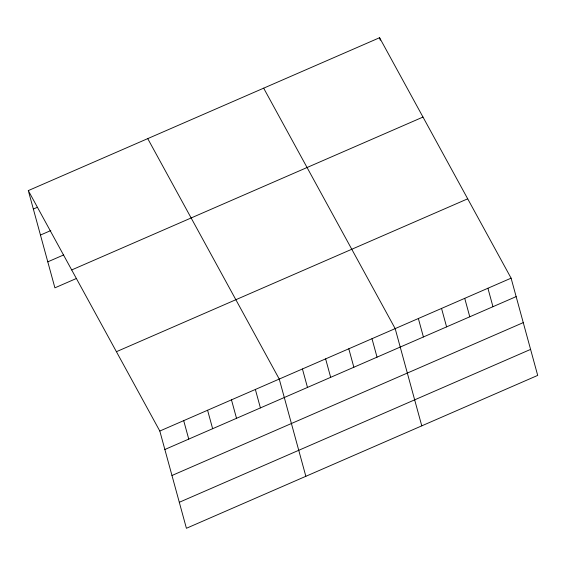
<?xml version="1.0" encoding="UTF-8"?>
<svg xmlns="http://www.w3.org/2000/svg" width="566" height="566" viewBox="0 0 566 566"><rect width="100%" height="100%" fill="white"/><g stroke="black" fill="none" stroke-linecap="round" stroke-linejoin="round"><path stroke-width="0.85" d="M28.3 190.6L379.588 37.717L511.098 278.161L537.7 375.4L186.412 528.283L159.81 431.037L28.3 190.6L54.902 287.839L76.403 278.486M33.352 209.052L37.328 207.319M40.462 235.053L50.813 230.546M47.792 261.839L63.717 254.912M71.698 269.947L422.986 117.063M116.412 351.698L467.7 198.815M159.81 431.037L511.098 278.161M164.862 449.496L516.142 296.612M171.972 475.497L523.26 322.613M179.302 502.283L530.59 349.399M263.664 88.169L395.174 328.605L421.776 425.851M147.74 138.62L279.25 379.057L305.852 476.303M487.913 288.25L492.958 306.701M464.728 298.339L469.773 316.79M379.588 37.717L380.274 40.236M441.544 308.428L446.588 326.879M418.359 318.517L423.403 336.975M371.989 338.701L377.034 357.153M348.805 348.79L353.849 367.242M325.62 358.879L330.664 377.331M302.435 368.968L307.48 387.42M255.365 389.458L260.41 407.909M231.473 399.851L236.524 418.302M207.588 410.251L212.639 428.703M183.702 420.644L188.747 439.096"/></g></svg>
